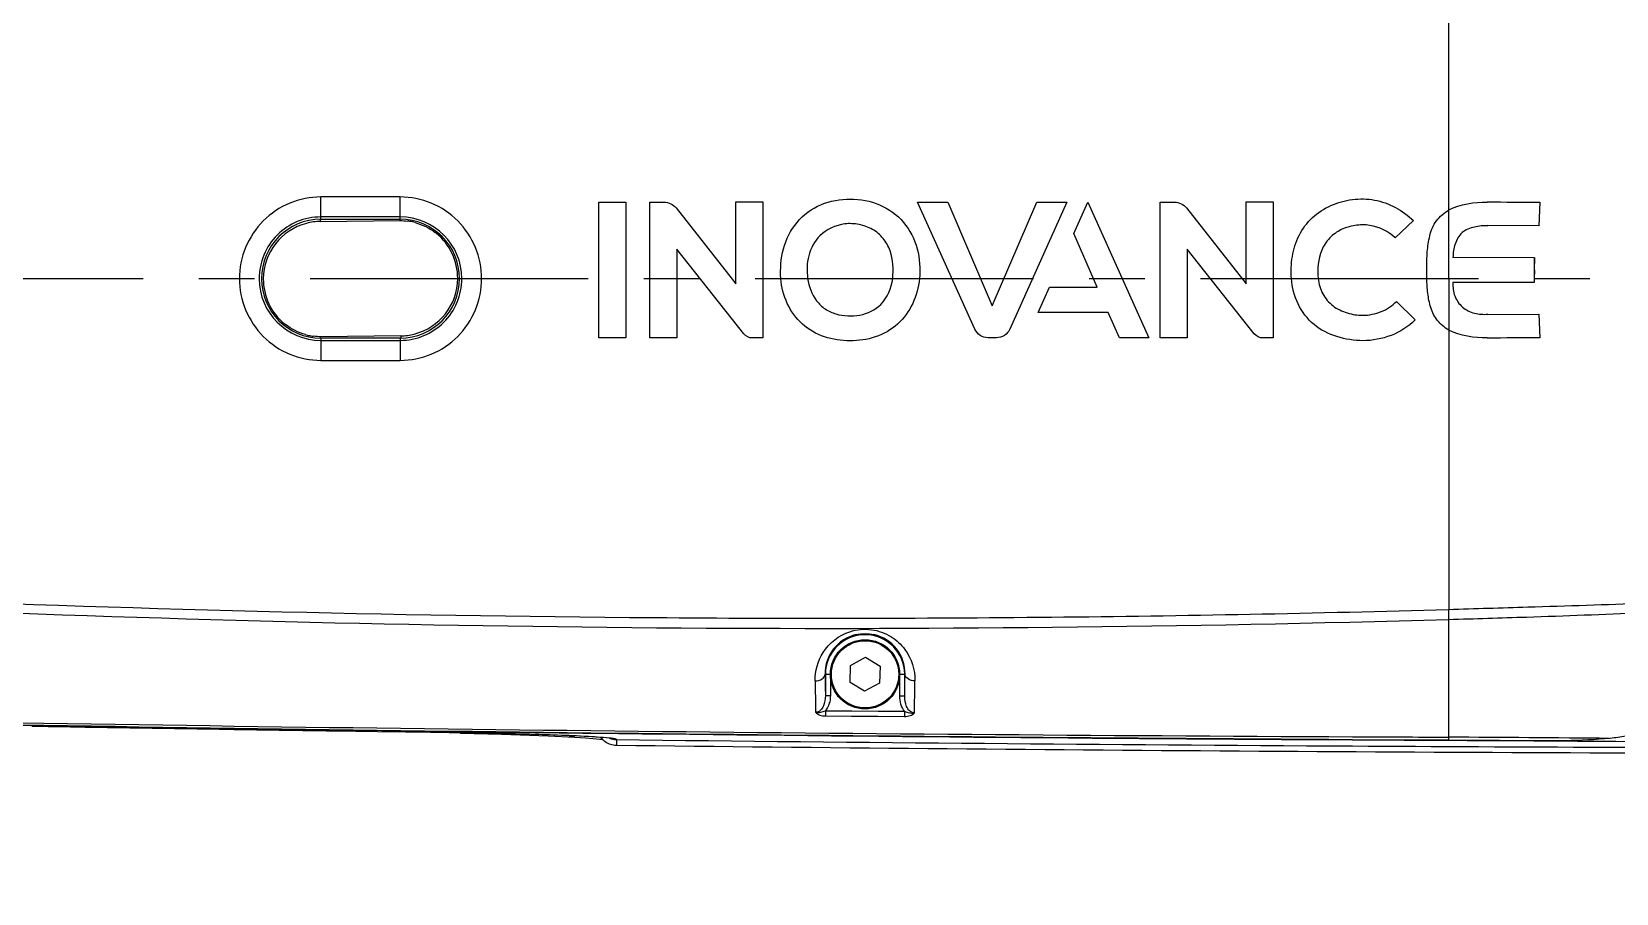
# Model space of a CAD drawing. Header units: millimetres. Extents: x 5828 to 6704, y 123 to 421.
# Drawn here: x 6586.91 to 6597.59, y 352.77 to 358.57 of the extents above; entities that cross this region are included whole.
import ezdxf

# ---------------------------------------------------------------- set-up
doc = ezdxf.new("R2010")
doc.units = ezdxf.units.MM
doc.linetypes.add('CENTER', pattern=[0.6, 0.375, -0.075, 0.075, -0.075])
for name, color, linetype in [('中心线', 7, 'Continuous'), ('外形图', 7, 'Continuous'), ('运动范围', 7, 'Continuous')]:
    doc.layers.add(name, color=color, linetype=linetype)

msp = doc.modelspace()

# ---------------------------------------------------------------- linework, layer by layer
at = {"layer": '中心线', "linetype": 'CENTER', "ltscale": 5}
msp.add_line((6579.7865, 356.908), (6610.777, 356.908), dxfattribs=at)
at = {"layer": '外形图'}
for p, q in [((6588.86, 357.3238), (6588.86, 357.4585)), ((6589.3933, 357.4585), (6588.86, 357.4585)), ((6589.3933, 357.3055), (6589.3933, 357.4585)), ((6590.7331, 356.5087), (6590.7331, 357.4243)), ((6590.7331, 357.4243), (6590.9137, 357.4243)), ((6590.9137, 357.4243), (6590.9137, 356.5087)), ((6591.0754, 356.5081), (6591.0754, 357.4237)), ((6591.0754, 357.4237), (6591.1742, 357.4237)), ((6591.6566, 356.8739), (6591.6566, 357.425)), ((6591.6566, 357.425), (6591.8386, 357.425)), ((6591.8386, 357.425), (6591.8386, 356.5081)), ((6593.2655, 356.5674), (6592.8812, 357.4243)), ((6592.8812, 357.4243), (6593.0848, 357.4243)), ((6593.0848, 357.4243), (6593.384, 356.7247)), ((6593.384, 356.7247), (6593.6832, 357.4243)), ((6593.8868, 357.4243), (6593.5024, 356.5672)), ((6593.6832, 357.4243), (6593.8868, 357.4243)), ((6593.9325, 357.2116), (6594.028, 357.4243)), ((6594.028, 357.4243), (6594.4387, 356.5087)), ((6594.5145, 356.5081), (6594.5145, 357.4237)), ((6594.5145, 357.4237), (6594.6134, 357.4237)), ((6595.0958, 356.8739), (6595.0958, 357.425)), ((6595.0958, 357.425), (6595.2778, 357.425)), ((6595.2778, 357.425), (6595.2778, 356.5081)), ((6597.0732, 357.4243), (6597.0666, 357.2646)), ((6588.8554, 357.3075), (6588.8556, 357.2934)), ((6588.86, 357.3055), (6588.86, 357.3238)), ((6589.3933, 357.3238), (6588.86, 357.3238)), ((6588.86, 357.3086), (6589.3933, 357.3086)), ((6589.3934, 357.2994), (6589.3933, 357.3085)), ((6591.2527, 357.385), (6591.6566, 356.8739)), ((6594.6919, 357.385), (6595.0958, 356.8739)), ((6596.2218, 357.2997), (6596.0999, 357.182)), ((6596.4601, 356.908), (6596.46, 357.3709)), ((6588.8556, 357.2934), (6589.3934, 357.2994)), ((6594.0905, 356.8496), (6593.9325, 357.2116)), ((6597.0664, 357.2637), (6596.7236, 357.2655)), ((6591.2573, 357.1068), (6591.2573, 356.5081)), ((6591.7106, 356.5358), (6591.2573, 357.1068)), ((6594.6965, 357.1068), (6594.6965, 356.5081)), ((6595.1498, 356.5358), (6594.6965, 357.1068)), ((6596.4886, 357.0521), (6597.0366, 357.051)), ((6597.0383, 357.0515), (6597.0349, 356.9664)), ((6597.0366, 357.0516), (6597.0366, 356.881)), ((6596.3126, 356.9546), (6596.3126, 356.978)), ((6596.313, 356.908), (6596.3126, 356.9546)), ((6596.4601, 356.908), (6596.46, 356.5618)), ((6597.0366, 356.881), (6596.4886, 356.881)), ((6597.0378, 356.9663), (6597.0354, 356.908)), ((6593.6938, 356.6792), (6593.7702, 356.8496)), ((6593.7702, 356.8496), (6594.0905, 356.8496)), ((6594.164, 356.6792), (6593.6938, 356.6792)), ((6594.2402, 356.5087), (6594.164, 356.6792)), ((6596.109, 356.7551), (6596.2333, 356.6294)), ((6596.7236, 356.6674), (6597.0666, 356.6686)), ((6597.0667, 356.668), (6597.0733, 356.5083)), ((6589.3977, 356.5226), (6588.8599, 356.5165)), ((6588.86, 356.5104), (6588.86, 356.4921)), ((6589.3933, 356.5074), (6588.86, 356.5074)), ((6588.86, 356.4921), (6588.86, 356.3574)), ((6588.86, 356.4921), (6589.3933, 356.4921)), ((6589.3933, 356.5104), (6589.3933, 356.3574)), ((6589.3977, 356.5226), (6589.3979, 356.5084)), ((6590.9137, 356.5087), (6590.7331, 356.5087)), ((6591.2573, 356.5081), (6591.0754, 356.5081)), ((6591.8386, 356.5081), (6591.7671, 356.5081)), ((6593.4125, 356.509), (6593.3555, 356.509)), ((6594.4387, 356.5087), (6594.2402, 356.5087)), ((6594.6965, 356.5081), (6594.5145, 356.5081)), ((6595.2778, 356.5081), (6595.2063, 356.5081)), ((6588.86, 356.3574), (6589.3933, 356.3574)), ((6596.46, 353.8175), (6596.46, 354.6116)), ((6592.4291, 354.3016), (6592.5301, 354.3559)), ((6592.5301, 354.3559), (6592.6276, 354.2956)), ((6592.257, 354.2413), (6592.2927, 354.2413)), ((6592.2594, 354.2413), (6592.2594, 354.0975)), ((6592.2927, 354.2413), (6592.2927, 354.0975)), ((6592.4257, 354.187), (6592.4291, 354.3016)), ((6592.6276, 354.2956), (6592.6242, 354.181)), ((6592.7606, 354.0944), (6592.7606, 354.2413)), ((6592.7606, 354.2413), (6592.7963, 354.2413)), ((6592.7939, 354.0944), (6592.7939, 354.2413)), ((6592.2594, 354.0975), (6592.2927, 354.0975)), ((6592.5232, 354.1267), (6592.4257, 354.187)), ((6592.6242, 354.181), (6592.5232, 354.1267)), ((6592.2601, 353.9955), (6592.2598, 353.961)), ((6592.2601, 353.9955), (6592.438, 353.9943)), ((6592.438, 353.9943), (6592.6156, 353.9931)), ((6592.6156, 353.9931), (6592.793, 353.992)), ((6592.7939, 354.0944), (6592.7606, 354.0944)), ((6592.793, 353.992), (6592.7927, 353.9577)), ((6586.9108, 353.8921), (6586.9206, 353.8919)), ((6592.2598, 353.961), (6592.4345, 353.9598)), ((6592.4345, 353.9598), (6592.6121, 353.9587)), ((6592.6121, 353.9587), (6592.7927, 353.9577)), ((6588.9504, 353.8606), (6589.3877, 353.8547)), ((6589.7249, 353.8503), (6589.7249, 353.8503)), ((6590.5689, 353.8169), (6590.5686, 353.8169)), ((6590.5689, 353.8168), (6590.6441, 353.8123)), ((6590.6441, 353.8123), (6590.7383, 353.8053)), ((6590.7383, 353.8053), (6590.7575, 353.8033)), ((6590.8492, 353.8049), (6590.8507, 353.8025)), ((6590.8507, 353.8025), (6590.8514, 353.8013)), ((6590.8507, 353.8014), (6590.8513, 353.7708)), ((6595.8112, 353.8024), (6596.458, 353.7988)), ((6595.8112, 353.8003), (6595.8785, 353.7999)), ((6595.8112, 353.8002), (6595.8785, 353.7999)), ((6597.0068, 353.7943), (6597.2468, 353.7934)), ((6590.8513, 353.7708), (6590.8508, 353.7635))]:
    msp.add_line(p, q, dxfattribs=at)
for points in [[(6588.9504, 353.8606), (6589.0961, 353.8586), (6589.2419, 353.8567)], [(6589.7249, 353.8503), (6589.7965, 353.8493), (6589.9241, 353.8472), (6590.0458, 353.8448), (6590.1606, 353.8421), (6590.2675, 353.8392), (6590.3656, 353.8361), (6590.4545, 353.833), (6590.5337, 353.8298), (6590.6032, 353.8266), (6590.6628, 353.8235), (6590.7126, 353.8205), (6590.7526, 353.8176), (6590.7828, 353.815), (6590.8031, 353.8128), (6590.8061, 353.8124)], [(6589.7996, 353.8456), (6590.0763, 353.8375), (6590.3921, 353.8256), (6590.5686, 353.8169)], [(6597.0068, 353.7943), (6597.0911, 353.7942), (6597.171, 353.7947), (6597.2468, 353.7959)]]:
    msp.add_lwpolyline(points, dxfattribs=at)
for radius in [0.2333, 0.2267]:
    msp.add_circle((6592.5266, 354.2413), radius, dxfattribs=at)
for centre, radius, start, end in [((6588.8599, 356.9079), 0.4159, 89.99443, 179.99458), ((6588.86, 356.908), 0.4006, 90, 270), ((6589.3933, 356.9079), 0.4159, 0.00576, 90.00559), ((6589.3933, 356.908), 0.4006, 270, 90), ((6588.86, 356.905), 0.3884, 104.63834, 179.6698), ((6588.8602, 356.9036), 0.3898, 90.67319, 104.60987), ((6589.3916, 356.9017), 0.3979, 77.68224, 82.51999), ((6589.3937, 356.9117), 0.3877, 74.78014, 77.67322), ((6589.3935, 356.9113), 0.388, 51.23136, 52.34106), ((6589.3932, 356.911), 0.3885, 359.66737, 51.2307), ((6588.8599, 356.908), 0.4159, 180.00577, 270.00557), ((6588.86, 356.9049), 0.3885, 179.66708, 230.94921), ((6589.3933, 356.908), 0.4159, 269.99441, 359.99459), ((6589.3933, 356.911), 0.3884, 284.30303, 359.66982), ((6588.8597, 356.9046), 0.388, 230.94966, 232.07653), ((6588.8598, 356.9046), 0.388, 254.57411, 257.58293), ((6588.8611, 356.9107), 0.3943, 257.58777, 262.30067), ((6589.3931, 356.9123), 0.3897, 270.6714, 284.27635), ((6592.278, 498.8979), 144.3469, 267.421552, 271.660192), ((6585.1989, 354.625), 11.261, 359.93184, 0.27553), ((6592.5259, 354.2465), 0.2689, 102.82546, 181.11339), ((6592.5266, 354.2413), 0.2672, 0, 180), ((6592.5274, 354.2465), 0.269, 358.89829, 77.28882), ((6660.3912, 355.3048), 68.1425, 180.894237, 181.015141), ((6519.4898, 355.3739), 73.3152, 359.000016, 359.114802), ((6669.5735, 355.323), 77.3915, 180.833789, 180.990406), ((6528.7967, 355.2184), 64.0743, 358.893579, 359.086668), ((6600.8877, 1230.584), 876.7959, 268.9975832, 269.66828), ((6599.475, 1131.0603), 777.2481, 268.9733511, 269.7299241), ((6590.8527, 353.8972), 0.1339, 216.22732, 230.68449), ((6600.6507, 1199.2629), 845.5183, 269.3358919, 269.6720315), ((6594.8343, 68.6675), 285.1546, 89.456199, 89.673361), ((6590.8523, 353.8967), 0.1331, 265.0542, 269.3392), ((6600.3848, 1167.9046), 814.1969, 269.3290672, 269.9199696), ((6600.2497, 1127.0891), 773.3434, 269.6711332, 269.9232635)]:
    msp.add_arc(centre, radius, start, end, dxfattribs=at)
for points in [[(6596.46, 357.3708), (6596.46, 357.9595), (6596.4599, 358.5481), (6596.4598, 359.1367)], [(6591.1742, 357.4237), (6591.2034, 357.4232), (6591.2345, 357.4078), (6591.2527, 357.385)], [(6594.6134, 357.4237), (6594.6426, 357.4232), (6594.6737, 357.4078), (6594.6919, 357.385)], [(6596.46, 357.3709), (6596.5385, 357.4113), (6596.6312, 357.4246), (6596.7195, 357.4243)], [(6596.7195, 357.4256), (6596.8375, 357.4247), (6596.9554, 357.4239), (6597.0733, 357.423)], [(6589.3934, 357.2994), (6589.4101, 357.2995), (6589.4268, 357.2984), (6589.4433, 357.2962)], [(6589.4954, 357.2858), (6589.544, 357.2726), (6589.5908, 357.2493), (6589.6306, 357.2185)], [(6592.6329, 356.7348), (6592.6776, 356.78), (6592.7037, 356.845), (6592.713, 356.908)], [(6588.7566, 356.5305), (6588.7079, 356.5439), (6588.6611, 356.5675), (6588.6213, 356.5985)], [(6596.46, 356.5618), (6596.46, 355.9343), (6596.4599, 355.3067), (6596.4598, 354.6792)], [(6596.7195, 356.5083), (6596.6312, 356.5081), (6596.5385, 356.5213), (6596.46, 356.5618)], [(6588.8599, 356.5165), (6588.8427, 356.5164), (6588.8254, 356.5176), (6588.8083, 356.52)], [(6591.7671, 356.5081), (6591.7462, 356.5084), (6591.7238, 356.5194), (6591.7106, 356.5358)], [(6595.2063, 356.5081), (6595.1854, 356.5084), (6595.163, 356.5194), (6595.1498, 356.5358)], [(6597.0733, 356.5093), (6596.9554, 356.5086), (6596.8375, 356.508), (6596.7195, 356.5073)], [(6592.4234, 354.5284), (6592.4703, 354.5438), (6592.5219, 354.5486), (6592.5709, 354.542)], [(6592.4662, 354.5087), (6592.5053, 354.5176), (6592.5474, 354.5176), (6592.5866, 354.5088)], [(6592.2927, 354.0975), (6592.2927, 354.0618), (6592.2826, 354.0232), (6592.2601, 353.9955)], [(6592.793, 353.992), (6592.7706, 354.02), (6592.7606, 354.0586), (6592.7606, 354.0944)], [(6586.9206, 353.8919), (6587.4556, 353.8832), (6587.9905, 353.8747), (6588.5255, 353.8667)], [(6588.5255, 353.8667), (6588.6671, 353.8645), (6588.8087, 353.8625), (6588.9504, 353.8606)], [(6589.3877, 353.8548), (6589.5001, 353.8533), (6589.6125, 353.8518), (6589.7249, 353.8504)], [(6589.5739, 353.8512), (6589.5447, 353.8519), (6589.5154, 353.8525), (6589.4861, 353.8531)], [(6589.5739, 353.8512), (6589.5718, 353.851), (6589.5696, 353.8515), (6589.5677, 353.8523)], [(6589.6525, 353.8494), (6589.6263, 353.85), (6589.6001, 353.8506), (6589.5739, 353.8512)], [(6589.7249, 353.8476), (6589.7007, 353.8482), (6589.6766, 353.8488), (6589.6525, 353.8494)], [(6589.8013, 353.8457), (6589.7758, 353.8463), (6589.7503, 353.847), (6589.7249, 353.8476)], [(6589.7996, 353.8456), (6589.7954, 353.8457), (6589.7912, 353.8472), (6589.7877, 353.8493)], [(6590.5686, 353.8169), (6590.5535, 353.8178), (6590.5383, 353.8225), (6590.5252, 353.8301)], [(6590.7679, 353.7937), (6590.7882, 353.7771), (6590.8147, 353.7663), (6590.8408, 353.764)], [(6590.8051, 353.8101), (6590.8195, 353.8046), (6590.8352, 353.8016), (6590.8507, 353.8014)], [(6595.8113, 353.8208), (6596.0275, 353.8198), (6596.2438, 353.8188), (6596.46, 353.8175)], [(6595.8785, 353.7999), (6596.2546, 353.7978), (6596.6307, 353.7959), (6597.0068, 353.7943)], [(6596.458, 353.7988), (6596.721, 353.7972), (6596.9839, 353.7954), (6597.2469, 353.7934)], [(6597.2468, 353.7959), (6597.3472, 353.7979), (6597.4476, 353.8018), (6597.5475, 353.812)], [(6597.5475, 353.812), (6597.5826, 353.8155), (6597.6177, 353.8199), (6597.6525, 353.8258)]]:
    msp.add_open_spline(points, degree=3, dxfattribs=at)
for points, knots in [([(6588.86, 357.4585), (6588.7885, 357.4585), (6588.6438, 357.4298), (6588.4613, 357.3071), (6588.3392, 357.1241), (6588.3107, 356.9795), (6588.3107, 356.908)], [0, 0, 0, 0, 0.2499995, 0.5000017, 0.7500061, 1, 1, 1, 1]), ([(6589.9426, 356.908), (6589.9425, 356.9795), (6589.9141, 357.1241), (6589.792, 357.3071), (6589.6094, 357.4298), (6589.4648, 357.4585), (6589.3933, 357.4585)], [0, 0, 0, 0, 0.2499803, 0.4999909, 0.7500046, 1, 1, 1, 1]), ([(6591.9586, 356.908), (6591.9548, 356.9749), (6591.9636, 357.1113), (6592.0555, 357.2974), (6592.2234, 357.4219), (6592.36, 357.4438), (6592.427, 357.4437)], [0, 0, 0, 0, 0.2502513, 0.5002433, 0.75, 1, 1, 1, 1]), ([(6592.427, 357.4437), (6592.4939, 357.4431), (6592.6302, 357.421), (6592.7985, 357.2973), (6592.8913, 357.1115), (6592.8985, 356.9748), (6592.8934, 356.908)], [0, 0, 0, 0, 0.2500721, 0.4998664, 0.7497928, 1, 1, 1, 1]), ([(6595.3994, 356.908), (6595.3968, 356.9577), (6595.3996, 357.0581), (6595.4441, 357.2031), (6595.5346, 357.3259), (6595.663, 357.4083), (6595.8093, 357.4478), (6595.9615, 357.4462), (6596.1044, 357.3939), (6596.1854, 357.3338), (6596.2218, 357.2997)], [0, 0, 0, 0, 0.1249278, 0.2497062, 0.3747197, 0.4992565, 0.6249332, 0.7500582, 0.8748194, 1, 1, 1, 1]), ([(6596.3126, 356.978), (6596.311, 357.0146), (6596.314, 357.0883), (6596.3259, 357.1798), (6596.3477, 357.2505), (6596.3855, 357.3144), (6596.4288, 357.3512), (6596.46, 357.3709)], [0, 0, 0, 0, 0.2486472, 0.5003135, 0.6249606, 0.7491455, 1, 1, 1, 1]), ([(6592.2211, 357.1969), (6592.1854, 357.1602), (6592.1351, 357.0642), (6592.1332, 356.959), (6592.1399, 356.908)], [0, 0, 0, 0, 0.4991628, 1, 1, 1, 1]), ([(6592.713, 356.908), (6592.7191, 356.9706), (6592.7146, 357.0696), (6592.6532, 357.1829), (6592.5784, 357.2454), (6592.487, 357.2772), (6592.3594, 357.2842), (6592.2672, 357.2392), (6592.2211, 357.1969)], [0, 0, 0, 0, 0.2493986, 0.3753924, 0.5002233, 0.6264289, 0.7521999, 1, 1, 1, 1]), ([(6596.0999, 357.182), (6596.0539, 357.2267), (6595.9595, 357.2727), (6595.8289, 357.2711), (6595.7339, 357.2434), (6595.6525, 357.1857), (6595.5816, 357.0741), (6595.5738, 356.9721), (6595.5794, 356.908)], [0, 0, 0, 0, 0.248118, 0.3738206, 0.5001662, 0.625172, 0.7509206, 1, 1, 1, 1]), ([(6596.7236, 357.2646), (6596.6934, 357.2656), (6596.6333, 357.2593), (6596.5429, 357.2272), (6596.4977, 357.1419), (6596.4884, 357.0818), (6596.4886, 357.0516)], [0, 0, 0, 0, 0.2498364, 0.5011332, 0.749839, 1, 1, 1, 1]), ([(6588.3107, 356.908), (6588.3107, 356.8365), (6588.3392, 356.6919), (6588.4613, 356.5089), (6588.6438, 356.3861), (6588.7885, 356.3574), (6588.86, 356.3574)], [0, 0, 0, 0, 0.2499804, 0.4999909, 0.7500046, 1, 1, 1, 1]), ([(6589.3933, 356.3574), (6589.4648, 356.3574), (6589.6094, 356.3861), (6589.792, 356.5089), (6589.9141, 356.6918), (6589.9425, 356.8364), (6589.9426, 356.908)], [0, 0, 0, 0, 0.2499995, 0.5000017, 0.7500061, 1, 1, 1, 1]), ([(6592.4247, 356.4893), (6592.3671, 356.4894), (6592.2507, 356.5049), (6592.0959, 356.5923), (6591.9926, 356.7366), (6591.9639, 356.8506), (6591.9586, 356.908)], [0, 0, 0, 0, 0.2503483, 0.5001376, 0.7498382, 1, 1, 1, 1]), ([(6592.1399, 356.908), (6592.1485, 356.8554), (6592.1766, 356.7756), (6592.2553, 356.7002), (6592.3302, 356.6667), (6592.4105, 356.6545), (6592.5178, 356.6592), (6592.5952, 356.6974), (6592.6329, 356.7348)], [0, 0, 0, 0, 0.2491931, 0.374934, 0.4998706, 0.6261242, 0.7517227, 1, 1, 1, 1]), ([(6592.8934, 356.908), (6592.8861, 356.8507), (6592.858, 356.7367), (6592.7541, 356.5921), (6592.5991, 356.5041), (6592.4824, 356.4894), (6592.4247, 356.4893)], [0, 0, 0, 0, 0.2502294, 0.4999961, 0.7498277, 1, 1, 1, 1]), ([(6595.8817, 356.4893), (6595.766, 356.4924), (6595.5784, 356.5405), (6595.4345, 356.7335), (6595.4048, 356.8496), (6595.3994, 356.908)], [0, 0, 0, 0, 0.4969603, 0.7483284, 1, 1, 1, 1]), ([(6595.5794, 356.908), (6595.584, 356.8726), (6595.604, 356.8023), (6595.6759, 356.7185), (6595.7745, 356.6721), (6595.846, 356.6611), (6595.8817, 356.6609)], [0, 0, 0, 0, 0.2501457, 0.4995549, 0.7496715, 1, 1, 1, 1]), ([(6596.46, 356.5618), (6596.4317, 356.5788), (6596.3786, 356.6206), (6596.3345, 356.7119), (6596.3175, 356.8093), (6596.3126, 356.8752), (6596.313, 356.908)], [0, 0, 0, 0, 0.2510372, 0.4991407, 0.7508773, 1, 1, 1, 1]), ([(6596.4886, 356.881), (6596.4869, 356.8509), (6596.4937, 356.7887), (6596.5475, 356.7108), (6596.6318, 356.669), (6596.6933, 356.6664), (6596.7236, 356.668)], [0, 0, 0, 0, 0.2501224, 0.4999672, 0.7494568, 1, 1, 1, 1]), ([(6595.8817, 356.6609), (6595.9235, 356.6617), (6596.0075, 356.6779), (6596.08, 356.725), (6596.109, 356.7551)], [0, 0, 0, 0, 0.500202, 1, 1, 1, 1]), ([(6593.3555, 356.509), (6593.337, 356.5097), (6593.2997, 356.5215), (6593.2737, 356.5508), (6593.2655, 356.5674)], [0, 0, 0, 0, 0.5000033, 1, 1, 1, 1]), ([(6593.5024, 356.5672), (6593.4942, 356.5506), (6593.4682, 356.5214), (6593.431, 356.5097), (6593.4125, 356.509)], [0, 0, 0, 0, 0.5000046, 1, 1, 1, 1]), ([(6596.2333, 356.6294), (6596.1878, 356.584), (6596.0754, 356.5131), (6595.946, 356.4908), (6595.8817, 356.4893)], [0, 0, 0, 0, 0.4996736, 1, 1, 1, 1]), ([(6585.7549, 354.759), (6587.5377, 354.6817), (6590.2144, 354.6149), (6593.7836, 354.6193), (6595.568, 354.6526), (6596.4598, 354.6792)], [0, 0, 0, 0, 0.4999904, 0.7499966, 1, 1, 1, 1]), ([(6596.4598, 354.6792), (6596.6376, 354.6845), (6597.3417, 354.7058), (6598.0457, 354.7287), (6598.5717, 354.7507)], [0, 0, 0, 0, 0.2525119, 1, 1, 1, 1]), ([(6596.46, 354.6116), (6596.6349, 354.6165), (6597.3282, 354.6375), (6598.0212, 354.6664), (6598.5393, 354.689)], [0, 0, 0, 0, 0.2523868, 1, 1, 1, 1]), ([(6592.1902, 354.1968), (6592.1892, 354.2627), (6592.2284, 354.4084), (6592.3509, 354.5048), (6592.4234, 354.5284)], [0, 0, 0, 0, 0.4637368, 1, 1, 1, 1]), ([(6592.5709, 354.542), (6592.6166, 354.5359), (6592.7028, 354.5045), (6592.8253, 354.3929), (6592.8641, 354.2713), (6592.8629, 354.1971)], [0, 0, 0, 0, 0.2831723, 0.544164, 1, 1, 1, 1]), ([(6592.1902, 354.1968), (6592.2065, 354.1969), (6592.2359, 354.2025), (6592.2568, 354.2289), (6592.257, 354.2413)], [0, 0, 0, 0, 0.5679787, 1, 1, 1, 1]), ([(6592.8629, 354.1971), (6592.8467, 354.1972), (6592.8174, 354.2028), (6592.7965, 354.229), (6592.7963, 354.2413)], [0, 0, 0, 0, 0.5689836, 1, 1, 1, 1]), ([(6592.2594, 354.0975), (6592.2595, 354.0741), (6592.2535, 354.0382), (6592.2291, 353.997), (6592.2054, 353.9851), (6592.1936, 353.9852)], [0, 0, 0, 0, 0.4967809, 0.74784, 1, 1, 1, 1]), ([(6592.194, 353.9853), (6592.2049, 353.9828), (6592.228, 353.9849), (6592.2497, 353.991), (6592.2601, 353.9955)], [0, 0, 0, 0, 0.4962198, 1, 1, 1, 1]), ([(6592.793, 353.992), (6592.8032, 353.9874), (6592.8245, 353.9814), (6592.8475, 353.9784), (6592.8581, 353.9811)], [0, 0, 0, 0, 0.5036891, 1, 1, 1, 1]), ([(6592.8591, 353.981), (6592.8472, 353.9812), (6592.8237, 353.9934), (6592.7997, 354.0349), (6592.7938, 354.071), (6592.7939, 354.0944)], [0, 0, 0, 0, 0.2521203, 0.5031517, 1, 1, 1, 1]), ([(6585.5998, 353.919), (6586.0253, 353.9127), (6586.8762, 353.897), (6588.5781, 353.8717), (6591.5563, 353.8321), (6594.1092, 353.8099), (6595.8112, 353.8002)], [0, 0, 0, 0, 0.1250137, 0.2500123, 0.500009, 1, 1, 1, 1]), ([(6592.1936, 353.9853), (6592.2, 353.9761), (6592.2232, 353.9643), (6592.247, 353.9611), (6592.2598, 353.961)], [0, 0, 0, 0, 0.4651161, 1, 1, 1, 1]), ([(6592.7927, 353.9577), (6592.8056, 353.9576), (6592.8292, 353.9607), (6592.8529, 353.9719), (6592.8591, 353.9812)], [0, 0, 0, 0, 0.5346925, 1, 1, 1, 1]), ([(6589.4861, 353.8531), (6589.4855, 353.8531), (6589.4844, 353.8531), (6589.4833, 353.8533), (6589.4828, 353.8534)], [0, 0, 0, 0, 0.4971885, 1, 1, 1, 1]), ([(6589.7249, 353.8503), (6589.9083, 353.848), (6590.2285, 353.8414), (6590.5486, 353.8305), (6590.6853, 353.8224)], [0, 0, 0, 0, 0.5725248, 1, 1, 1, 1]), ([(6590.6853, 353.8224), (6590.6975, 353.8217), (6590.7373, 353.8192), (6590.7771, 353.8163), (6590.8047, 353.8134)], [0, 0, 0, 0, 0.3057082, 1, 1, 1, 1]), ([(6590.8047, 353.8134), (6590.8154, 353.8122), (6590.8294, 353.8108), (6590.8437, 353.8074), (6590.8484, 353.8061), (6590.8492, 353.8049)], [0, 0, 0, 0, 0.7082708, 0.9052324, 1, 1, 1, 1]), ([(6596.46, 353.8175), (6596.4598, 353.813), (6596.4584, 353.8075), (6596.4594, 353.7999), (6596.458, 353.7988)], [0, 0, 0, 0, 0.716724, 1, 1, 1, 1]), ([(6597.0068, 353.7943), (6597.1495, 353.7933), (6597.6964, 353.7889), (6598.2433, 353.7841), (6598.6475, 353.7746)], [0, 0, 0, 0, 0.2608042, 1, 1, 1, 1])]:
    msp.add_open_spline(points, degree=3, knots=knots, dxfattribs=at)
at = {"layer": '运动范围', "color": 0}
msp.add_arc((6604.5266, 338.2413), 36.38, 340.0007, 210, dxfattribs=at)

doc.saveas('drawing.dxf')
